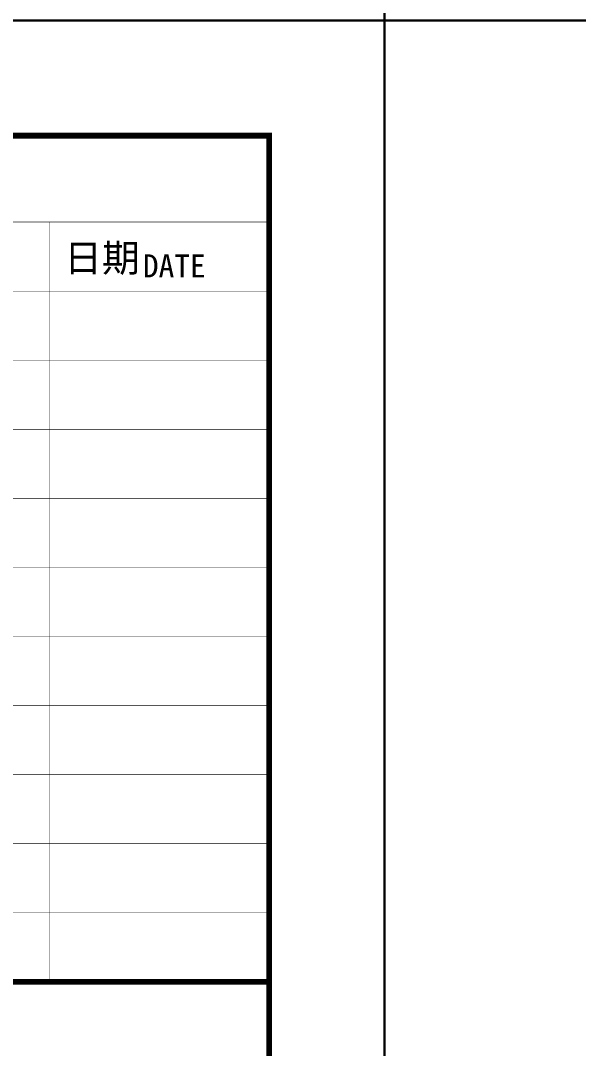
# Model space of a CAD drawing. Extents: x -292644 to 263613, y -713695 to 491457.
# Drawn here: x 174149 to 178991, y 156372 to 165300 of the extents above; entities that cross this region are included whole.
import ezdxf
from ezdxf.enums import TextEntityAlignment as Align
from ezdxf.xclip import XClip

# ---------------------------------------------------------------- set-up
doc = ezdxf.new("R2010")
doc.units = 0
doc.header["$LTSCALE"] = 1000
doc.header["$MEASUREMENT"] = 0
doc.linetypes.add('X-104 8#10#平面_t3$0$109-34 轴网$0$L1$0$$AUDIT_BAD_LTYPE1', pattern=[0])
doc.layers.get('0').update_dxf_attribs({"linetype": 'CONTINUOUS'})
doc.layers.add('8#楼幕墙$0$04-不打印_辅助线', color=165, linetype='CONTINUOUS', plot=False)
doc.layers.add('X-104 8#10#平面_t3$0$04-不打印_辅助线', color=165, linetype='CONTINUOUS', plot=False)
doc.styles.add('图签信息$0$华文细黑', font='STXIHEI.TTF', dxfattribs={"height": 10})

# ---------------------------------------------------------------- blocks, each defined once
blk = doc.blocks.new('图签信息')
at = {"const_width": 0.5}
for points in [[(-65, 574), (-65, 500.5), (0, 500.5), (0, 574)], [(-65, 0), (0, 0), (0, 500.5), (-65, 500.5)]]:
    blk.add_lwpolyline(points, close=True, dxfattribs=at)
at = {"const_width": 0.05}
for points in [[(-65, 566.5), (0, 566.5)], [(-19.101, 566.5), (-19.101, 500.5)], [(-65, 560.5), (0, 560.5)], [(-65, 554.5), (0, 554.5)], [(-65, 548.5), (0, 548.5)], [(-65, 542.5), (0, 542.5)], [(-65, 536.5), (0, 536.5)], [(-65, 530.5), (0, 530.5)], [(-65, 524.5), (0, 524.5)], [(-65, 518.5), (0, 518.5)], [(-65, 512.5), (0, 512.5)], [(-65, 512.5), (0, 512.5)], [(-65, 506.5), (0, 506.5)], [(-65, 500.5), (0, 500.5)]]:
    blk.add_lwpolyline(points, dxfattribs=at)
at = {"style": '图签信息$0$华文细黑'}
for s, height, p in [('日期', 2.4, (-17.792, 564.578)), ('DATE', 2, (-10.959, 563.696))]:
    blk.add_text(s, height=height, dxfattribs=at).set_placement(p, align=Align.TOP_LEFT)
blk = doc.blocks.new('图签-A1')
at = {"color": 2}
blk.add_blockref('图签信息', (0, 0), dxfattribs=at)
blk = doc.blocks.new('图框-A1')
at = {"const_width": 0.05}
blk.add_lwpolyline([(0, 0), (841, 0), (841, 594), (0, 594)], close=True, dxfattribs=at)
blk = doc.blocks.new('8#楼幕墙')
at = {"layer": '8#楼幕墙$0$04-不打印_辅助线'}
blk.add_lwpolyline([(-18550, 105900), (65550, 105900), (65550, 165300), (-18550, 165300)], close=True, dxfattribs=at)
blk = doc.blocks.new('X-104 8#10#平面_t3')
at = {"linetype": 'X-104 8#10#平面_t3$0$109-34 轴网$0$L1$0$$AUDIT_BAD_LTYPE1'}
for points in [[(177307, 224700), (177307, 165300), (93207, 165300), (93207, 224700)], [(177307, 165300), (177307, 105900), (93207, 105900), (93207, 165300)]]:
    blk.add_lwpolyline(points, close=True, dxfattribs=at)
at = {"layer": 'X-104 8#10#平面_t3$0$04-不打印_辅助线'}
for points in [[(177307, 165300), (261407, 165300), (261407, 224700), (177307, 224700)], [(177307, 105900), (261407, 105900), (261407, 165300), (177307, 165300)]]:
    blk.add_lwpolyline(points, close=True, dxfattribs=at)
at = {"layer": 'X-104 8#10#平面_t3$0$04-不打印_辅助线', "linetype": 'X-104 8#10#平面_t3$0$109-34 轴网$0$L1$0$$AUDIT_BAD_LTYPE1'}
blk.add_lwpolyline([(177307, 105900), (93207, 105900), (93207, 165300), (177307, 165300)], close=True, dxfattribs=at)
at = {"linetype": 'X-104 8#10#平面_t3$0$109-34 轴网$0$L1$0$$AUDIT_BAD_LTYPE1'}
ref = blk.add_blockref('8#楼幕墙', (111757, 0), dxfattribs=at)
XClip(ref).set_block_clipping_path([(-18549.9999999995, -12899.9999999999), (65550.0000000003, 284100.0000000003)])
at = {"xscale": 100, "yscale": 100, "zscale": 100}
for name, p in [('图框-A1', (93207, 165300)), ('图框-A1', (93207, 105900)), ('图签-A1', (176307, 106900))]:
    blk.add_blockref(name, p, dxfattribs=at)

msp = doc.modelspace()

# ---------------------------------------------------------------- block references
msp.add_blockref('X-104 8#10#平面_t3', (0, 0))

doc.saveas('drawing.dxf')
